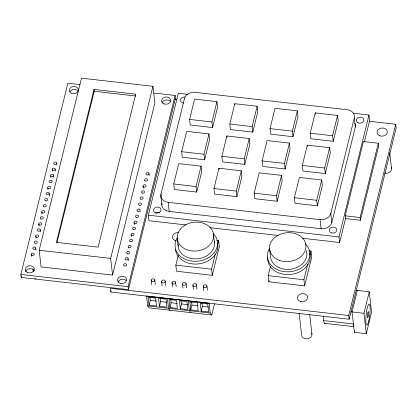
<?xml version="1.0" encoding="UTF-8"?>
<svg xmlns="http://www.w3.org/2000/svg" width="417" height="417" viewBox="0 0 417 417"><rect width="100%" height="100%" fill="white"/><g stroke="black" fill="none" stroke-linecap="round" stroke-linejoin="round"><path stroke-width="0.63" d="M153.774 93.038L175.093 95.467L175.432 98.433L128.431 289.648L21.189 277.414L20.85 274.449L67.846 83.228L80.121 84.63M21.189 277.414L21.496 276.148M39.172 250.242L81.471 78.151L152.966 86.309L154.869 102.989L112.569 275.084L41.075 266.927L39.172 250.242L110.672 258.404L112.569 275.084M94.018 89.41L56.42 242.381L98.125 247.14L135.723 94.169L94.018 89.41L94.226 91.266L56.941 242.97M110.672 258.404L152.966 86.309M369.248 121.274L395.728 124.292L396.15 128.003L349.154 319.219L110.833 292.02L111.141 290.758M128.431 289.648L128.092 286.682L175.093 95.467M185.826 224.94L148.989 220.739L148.358 215.177L178.314 93.278L188.01 94.383M161.186 195.954L160.978 194.14L184.476 98.532A9.132 7.214 -6.5 0 1 195.177 92.381L347.106 109.718A9.132 7.214 -6.5 0 1 354.278 117.907L355.315 126.992L331.817 222.6A9.132 7.214 -6.5 0 1 321.116 228.751L169.187 211.414A9.132 7.214 -6.5 0 1 162.015 203.22M173.727 183.965L178.721 163.646L201.067 166.195L201.698 171.757L196.704 192.075L174.363 189.526L173.727 183.965L196.073 186.514L196.704 192.075M181.661 151.694L186.654 131.381L208.995 133.93L209.631 139.492L204.638 159.805L182.292 157.256L181.661 151.694L204.002 154.243L204.638 159.805M189.589 119.429L194.583 99.11L216.929 101.659L217.559 107.221L212.566 127.539L190.225 124.991L189.589 119.429L211.935 121.978L212.566 127.539M149.057 305.135L148.15 297.165L155.598 298.014L156.505 305.984L149.057 305.135L150.235 300.355L149.885 297.29M159.482 306.323L158.575 298.353L166.023 299.203L166.93 307.173L159.482 306.323L160.66 301.543L160.31 298.478M216.72 240.312L218.638 240.531L219.332 246.645L212.284 275.329L176.537 271.248L175.838 265.134L178.288 255.157M196.073 186.514L201.067 166.195M204.002 154.243L208.995 133.93M211.935 121.978L216.929 101.659M169.912 307.511L169 299.542L176.448 300.391L177.355 308.361L169.912 307.511L171.085 302.732L170.735 299.667M180.337 308.705L179.43 300.735L186.879 301.585L187.786 309.555L180.337 308.705L181.51 303.925L181.16 300.86M213.947 188.552L218.941 168.239L241.281 170.788L241.917 176.344L236.924 196.662L214.578 194.113L213.947 188.552L236.288 191.101L236.924 196.662M221.875 156.286L226.869 135.968L249.215 138.517L249.846 144.079L244.852 164.397L222.511 161.848L221.875 156.286L244.221 158.835L244.852 164.397M229.809 124.016L234.802 103.703L257.143 106.252L257.779 111.813L252.785 132.126L230.439 129.578L229.809 124.016L252.149 126.565L252.785 132.126M190.762 309.894L189.855 301.924L197.304 302.773L198.211 310.743L190.762 309.894L191.94 305.114L191.518 301.434M201.192 311.082L200.28 303.112L207.729 303.962L208.636 311.932L201.192 311.082L202.365 306.302L202.016 303.237M212.284 275.329L211.586 269.215L215.266 254.25M217.408 245.519L218.638 240.531M236.288 191.101L241.281 170.788M244.221 158.835L249.215 138.517M252.149 126.565L257.143 106.252M211.747 315.007L210.231 313.031L209.115 303.206L146.555 296.065L147.675 305.89L149.187 307.866L211.747 315.007L214.515 303.738M254.162 193.144L259.155 172.826L281.501 175.375L282.132 180.936L277.138 201.255L254.797 198.7L254.162 193.144L276.507 195.693L277.138 201.255M262.095 160.873L267.089 140.56L289.429 143.109L290.065 148.666L285.072 168.984L262.726 166.435L262.095 160.873L284.436 163.422L285.072 168.984M270.023 128.608L275.017 108.29L297.363 110.839L297.993 116.4L293 136.719L270.659 134.17L270.023 128.608L292.369 131.157L293 136.719M276.507 195.693L281.501 175.375M284.436 163.422L289.429 143.109M292.369 131.157L297.363 110.839M309.07 250.852L310.983 251.07L311.681 257.185L304.634 285.869L268.882 281.788L268.188 275.673L270.487 266.322M268.882 281.788L269.189 280.542M294.381 197.731L299.375 177.413L321.716 179.967L322.351 185.523L317.358 205.842L295.012 203.293L294.381 197.731L316.722 200.28L317.358 205.842M302.309 165.466L307.303 145.147L329.644 147.696L330.28 153.258L325.286 173.576L302.945 171.022L302.309 165.466L324.65 168.015L325.286 173.576M310.243 133.195L315.236 112.882L337.577 115.431L338.213 120.987L333.219 141.306L310.873 138.757L310.243 133.195L332.584 135.744L333.219 141.306M316.722 200.28L321.716 179.967M324.65 168.015L329.644 147.696M332.584 135.744L337.577 115.431M304.634 285.869L303.936 279.75L307.767 264.164M310.066 254.813L310.983 251.07M331.817 222.6L330.78 213.52L354.278 117.907M302.158 238.216L339.647 242.496L339.011 236.934L368.972 115.035L353.46 113.262M345.203 215.813L363.395 141.53L378.287 143.234L378.626 146.195L360.413 220.296L345.521 218.591L345.203 215.813L360.1 217.512L360.413 220.296M339.647 242.496L345.521 218.591M364.349 141.983L369.608 120.596L368.972 115.035M360.1 217.512L378.287 143.234M349.154 319.219L348.732 315.507L395.728 124.292M357.338 290.42L352.047 311.932L354.372 332.318L366.288 333.678L371.573 312.166L369.253 291.78L356.066 290.274M354.372 332.318L354.685 331.056M366.288 333.678L363.963 313.292L369.253 291.78M174.843 99.09L176.782 99.309M94.226 91.266L135.932 96.025M160.978 194.14A9.132 7.214 -6.5 0 0 168.155 202.328L320.084 219.67A9.132 7.214 -6.5 0 0 330.78 213.52M148.358 215.177L339.011 236.934M209.741 227.672L278.248 235.49M175.838 265.134L211.586 269.215M268.188 275.673L303.936 279.75M350.78 311.786L363.963 313.292M20.85 274.449L128.092 286.682M348.732 315.507L110.411 288.314L110.833 292.02M150.235 300.355L156.438 301.064M160.66 301.543L166.863 302.252M171.085 302.732L177.293 303.44M181.51 303.925L187.718 304.629M191.94 305.114L198.143 305.823M202.365 306.302L208.573 307.011M323.128 316.143L323.634 320.579L353.423 323.978A13.698 2.356 -83.5 0 0 353.757 325.771M324.462 323.311L353.616 326.636M147.675 305.89L210.231 313.031M190.892 312.625L189.381 310.649L188.26 300.829M170.042 310.248L168.525 308.272L167.405 298.447M140.195 211.586L140.284 211.888M389.728 152.617L391.553 168.656M315.236 112.882L315.377 114.117M320.084 219.67L321.116 228.751M307.303 145.147L307.444 146.383M309.685 314.392L311.952 334.283M299.166 313.454L301.653 335.268A5.176 4.087 -6.5 0 0 307.819 338.75A5.176 4.087 -6.5 0 0 311.687 333.246M269.596 248.886L270.482 256.669A18.265 14.428 -6.5 0 0 291.457 269.101A18.265 14.428 -6.5 0 0 306.344 250.716M234.802 103.703L234.943 104.938M226.869 135.968L227.01 137.203M218.941 168.239L219.081 169.474M213.598 234.865A18.265 14.428 -6.5 0 1 187.389 249.929A18.265 14.428 -6.5 0 1 185.278 225.024A18.265 14.428 -6.5 0 1 213.598 234.865L214.484 242.647M206.947 286.046A1.824 1.444 -6.5 0 1 204.325 287.553A1.824 1.444 -6.5 0 1 204.111 285.061A1.824 1.444 -6.5 0 1 206.947 286.046L207.421 290.237M203.308 286.396L203.788 290.586M196.516 284.858A1.824 1.444 -6.5 0 1 193.9 286.364A1.824 1.444 -6.5 0 1 193.686 283.873A1.824 1.444 -6.5 0 1 196.516 284.858L196.996 289.049M192.883 285.207L193.363 289.398M186.091 283.669A1.824 1.444 -6.5 0 1 183.47 285.176A1.824 1.444 -6.5 0 1 183.261 282.684A1.824 1.444 -6.5 0 1 186.091 283.669L186.571 287.86M177.246 238.347L178.132 246.129M182.458 284.019L182.933 288.21M168.155 202.328L169.187 211.414M175.666 282.476A1.824 1.444 -6.5 0 1 173.045 283.982A1.824 1.444 -6.5 0 1 172.836 281.496A1.824 1.444 -6.5 0 1 175.666 282.476L176.146 286.672M172.028 282.825L172.508 287.016M160.826 196.032L161.864 205.112M165.241 281.287A1.824 1.444 -6.5 0 1 162.62 282.794A1.824 1.444 -6.5 0 1 162.406 280.302A1.824 1.444 -6.5 0 1 165.241 281.287L165.716 285.478M161.603 281.637L162.083 285.827M149.036 173.701A1.522 1.204 -6.5 0 1 146.784 174.879A1.522 1.204 -6.5 0 1 146.732 172.794A1.522 1.204 -6.5 0 1 149.036 173.701L149.25 175.599M154.811 280.099A1.824 1.444 -6.5 0 1 152.195 281.605A1.824 1.444 -6.5 0 1 151.981 279.114A1.824 1.444 -6.5 0 1 154.811 280.099L155.291 284.29M143.052 186.258L143.266 188.156M151.178 280.448L151.658 284.639M134.097 222.673L134.31 224.57M131.089 234.708L131.303 236.601M128.144 258.748A1.522 1.204 -6.5 0 1 125.84 259.854A1.522 1.204 -6.5 0 1 125.892 257.763A1.522 1.204 -6.5 0 1 128.144 258.748L128.363 260.641M56.686 163.167A1.522 1.204 -6.5 0 1 54.434 164.34A1.522 1.204 -6.5 0 1 54.382 162.255A1.522 1.204 -6.5 0 1 56.686 163.167L56.9 165.059M55.185 169.135L55.404 171.027M53.699 175.385A1.522 1.204 -6.5 0 1 51.369 176.448A1.522 1.204 -6.5 0 1 51.484 174.358A1.522 1.204 -6.5 0 1 53.699 175.385L53.918 177.277M52.167 169.516L52.38 171.408M50.702 175.719L50.916 177.616M49.222 193.462A1.522 1.204 -6.5 0 1 47.043 194.723A1.522 1.204 -6.5 0 1 46.86 192.644A1.522 1.204 -6.5 0 1 49.222 193.462L49.508 195.99M47.71 187.832L47.924 189.73M41.747 212.138L41.961 214.03M40.272 229.892A1.522 1.204 -6.5 0 1 38.088 231.148A1.522 1.204 -6.5 0 1 37.911 229.074A1.522 1.204 -6.5 0 1 40.272 229.892L40.485 231.784M38.739 224.169L38.953 226.061M35.758 236.319L35.971 238.211M35.794 248.209A1.522 1.204 -6.5 0 1 33.496 249.314A1.522 1.204 -6.5 0 1 33.548 247.224A1.522 1.204 -6.5 0 1 35.794 248.209L36.013 250.101M31.275 254.5L31.489 256.392M32.927 269.017L33.214 271.54M176.162 240.76A5.176 4.087 -6.5 0 1 172.581 236.006A5.176 4.087 -6.5 0 1 178.591 232.696M214.312 241.407A18.265 14.428 -6.5 0 1 197.132 258.806A18.265 14.428 -6.5 0 1 178.127 244.237M217.669 243.898A21.303 16.836 -6.5 0 1 198.836 263.862A21.303 16.836 -6.5 0 1 175.416 249.199M213.155 233.384A21.303 16.836 -6.5 0 1 211.685 255.392A21.303 16.836 -6.5 0 1 184.142 258.743A21.303 16.836 -6.5 0 1 177.23 237.758M35.977 278.78A1.522 1.204 -6.5 0 1 34.814 278.801M25.635 271.775A4.566 3.607 -6.5 0 1 29.8 268.689A4.566 3.607 -6.5 0 1 34.413 270.935M70.077 91.599A4.566 3.607 -6.5 0 1 77.948 90.849M162.046 103.051A4.566 3.607 -6.5 0 1 165.617 100.054A4.566 3.607 -6.5 0 1 170.298 101.383M117.985 282.314A4.566 3.607 -6.5 0 1 121.555 279.317A4.566 3.607 -6.5 0 1 126.236 280.651M391.287 167.618A5.176 4.087 -6.5 0 1 389.978 171.955A5.176 4.087 -6.5 0 1 384.542 173.05M155.791 213.202A3.805 3.008 -6.5 0 1 159.581 212.837M183.563 103.093A3.805 3.008 -6.5 0 1 180.571 99.679A3.805 3.008 -6.5 0 1 185.028 97.114M354.997 123.27A9.132 7.214 -6.5 0 1 355.315 126.992M325.078 323.326A13.698 2.356 -83.5 0 1 323.634 320.579M309.732 253.197A21.303 16.836 -6.5 0 1 290.795 274.443A21.303 16.836 -6.5 0 1 267.74 257.852M305.505 243.924A21.303 16.836 -6.5 0 1 304.029 265.926A21.303 16.836 -6.5 0 1 276.492 269.283A21.303 16.836 -6.5 0 1 269.58 248.297M300.297 301.486A5.176 4.087 -6.5 0 0 307.725 297.217A5.176 4.087 -6.5 0 0 299.698 294.428A5.176 4.087 -6.5 0 0 300.297 301.486M379.897 135.859A5.176 4.087 -6.5 0 0 387.325 131.59A5.176 4.087 -6.5 0 0 379.298 128.801A5.176 4.087 -6.5 0 0 379.897 135.859M45.255 200.655A1.522 1.204 -6.5 0 0 47.715 199.811A1.522 1.204 -6.5 0 0 45.677 198.575A1.522 1.204 -6.5 0 0 45.255 200.655M40.902 218.935A1.522 1.204 -6.5 0 0 43.253 217.898A1.522 1.204 -6.5 0 0 41.059 216.845A1.522 1.204 -6.5 0 0 40.902 218.935M31.817 255.293A1.522 1.204 -6.5 0 0 34.283 254.459A1.522 1.204 -6.5 0 0 32.255 253.213A1.522 1.204 -6.5 0 0 31.817 255.293M48.356 188.578A1.522 1.204 -6.5 0 0 50.712 187.556A1.522 1.204 -6.5 0 0 48.534 186.488A1.522 1.204 -6.5 0 0 48.356 188.578M50.03 182.578A1.522 1.204 -6.5 0 0 52.208 181.317A1.522 1.204 -6.5 0 0 49.842 180.504A1.522 1.204 -6.5 0 0 50.03 182.578M35.012 243.257A1.522 1.204 -6.5 0 0 37.29 242.115A1.522 1.204 -6.5 0 0 35.012 241.167A1.522 1.204 -6.5 0 0 35.012 243.257M43.941 206.822A1.522 1.204 -6.5 0 0 46.24 205.706A1.522 1.204 -6.5 0 0 43.983 204.731A1.522 1.204 -6.5 0 0 43.941 206.822M36.331 237.096A1.522 1.204 -6.5 0 0 38.765 236.21A1.522 1.204 -6.5 0 0 36.691 235.016A1.522 1.204 -6.5 0 0 36.331 237.096M39.302 224.951A1.522 1.204 -6.5 0 0 41.747 224.08A1.522 1.204 -6.5 0 0 39.688 222.871A1.522 1.204 -6.5 0 0 39.302 224.951M42.404 212.868A1.522 1.204 -6.5 0 0 44.749 211.826A1.522 1.204 -6.5 0 0 42.544 210.778A1.522 1.204 -6.5 0 0 42.404 212.868M52.719 170.303A1.522 1.204 -6.5 0 0 55.174 169.448A1.522 1.204 -6.5 0 0 53.131 168.223A1.522 1.204 -6.5 0 0 52.719 170.303M133.252 229.475A1.522 1.204 -6.5 0 0 135.603 228.438A1.522 1.204 -6.5 0 0 133.409 227.385A1.522 1.204 -6.5 0 0 133.252 229.475M139.387 205.258A1.522 1.204 -6.5 0 0 141.572 204.002A1.522 1.204 -6.5 0 0 139.21 203.183A1.522 1.204 -6.5 0 0 139.387 205.258M137.605 211.195A1.522 1.204 -6.5 0 0 140.065 210.35A1.522 1.204 -6.5 0 0 138.027 209.115A1.522 1.204 -6.5 0 0 137.605 211.195M124.167 265.832A1.522 1.204 -6.5 0 0 126.632 264.998A1.522 1.204 -6.5 0 0 124.605 263.752A1.522 1.204 -6.5 0 0 124.167 265.832M130.432 241.688A1.522 1.204 -6.5 0 0 132.616 240.432A1.522 1.204 -6.5 0 0 130.26 239.608A1.522 1.204 -6.5 0 0 130.432 241.688M142.374 193.118A1.522 1.204 -6.5 0 0 144.553 191.856A1.522 1.204 -6.5 0 0 142.192 191.043A1.522 1.204 -6.5 0 0 142.374 193.118M140.701 199.112A1.522 1.204 -6.5 0 0 143.062 198.096A1.522 1.204 -6.5 0 0 140.878 197.022A1.522 1.204 -6.5 0 0 140.701 199.112M127.357 253.791A1.522 1.204 -6.5 0 0 129.64 252.655A1.522 1.204 -6.5 0 0 127.362 251.706A1.522 1.204 -6.5 0 0 127.357 253.791M143.719 186.988A1.522 1.204 -6.5 0 0 146.049 185.925A1.522 1.204 -6.5 0 0 143.834 184.898A1.522 1.204 -6.5 0 0 143.719 186.988M136.291 217.356A1.522 1.204 -6.5 0 0 138.59 216.246A1.522 1.204 -6.5 0 0 136.333 215.271A1.522 1.204 -6.5 0 0 136.291 217.356M128.681 247.635A1.522 1.204 -6.5 0 0 131.115 246.749A1.522 1.204 -6.5 0 0 129.041 245.556A1.522 1.204 -6.5 0 0 128.681 247.635M131.652 235.49A1.522 1.204 -6.5 0 0 134.097 234.615A1.522 1.204 -6.5 0 0 132.038 233.405A1.522 1.204 -6.5 0 0 131.652 235.49M134.754 223.408A1.522 1.204 -6.5 0 0 137.094 222.36A1.522 1.204 -6.5 0 0 134.894 221.318A1.522 1.204 -6.5 0 0 134.754 223.408M145.069 180.842A1.522 1.204 -6.5 0 0 147.524 179.988A1.522 1.204 -6.5 0 0 145.481 178.763A1.522 1.204 -6.5 0 0 145.069 180.842M71.818 93.387A4.566 3.607 -6.5 0 0 78.37 89.619A4.566 3.607 -6.5 0 0 71.291 87.158A4.566 3.607 -6.5 0 0 71.818 93.387M27.757 272.65A4.566 3.607 -6.5 0 0 34.309 268.887A4.566 3.607 -6.5 0 0 27.23 266.427A4.566 3.607 -6.5 0 0 27.757 272.65M120.106 283.19A4.566 3.607 -6.5 0 0 126.659 279.426A4.566 3.607 -6.5 0 0 119.58 276.966A4.566 3.607 -6.5 0 0 120.106 283.19M164.168 103.927A4.566 3.607 -6.5 0 0 170.72 100.158A4.566 3.607 -6.5 0 0 163.641 97.698A4.566 3.607 -6.5 0 0 164.168 103.927M331.359 232.884A3.805 3.008 -6.5 0 0 336.821 229.746A3.805 3.008 -6.5 0 0 330.921 227.698A3.805 3.008 -6.5 0 0 331.359 232.884M357.869 122.713A3.805 3.008 -6.5 0 0 363.838 120.273A3.805 3.008 -6.5 0 0 358.469 117.49A3.805 3.008 -6.5 0 0 357.869 122.713M155.598 212.826A3.805 3.008 -6.5 0 0 161.061 209.688A3.805 3.008 -6.5 0 0 155.16 207.64A3.805 3.008 -6.5 0 0 155.598 212.826M368.722 321.069A10.654 1.835 -83.5 0 0 369.394 304.097A10.654 1.835 -83.5 0 0 365.829 318.583A10.654 1.835 -83.5 0 0 368.722 321.069M368.19 316.435A3.044 0.521 -83.5 0 0 368.383 311.588A3.044 0.521 -83.5 0 0 367.367 315.726A3.044 0.521 -83.5 0 0 368.19 316.435M279.739 260.469A18.265 14.428 -6.5 0 0 305.948 245.405A18.265 14.428 -6.5 0 0 277.623 235.558A18.265 14.428 -6.5 0 0 279.739 260.469"/></g></svg>
